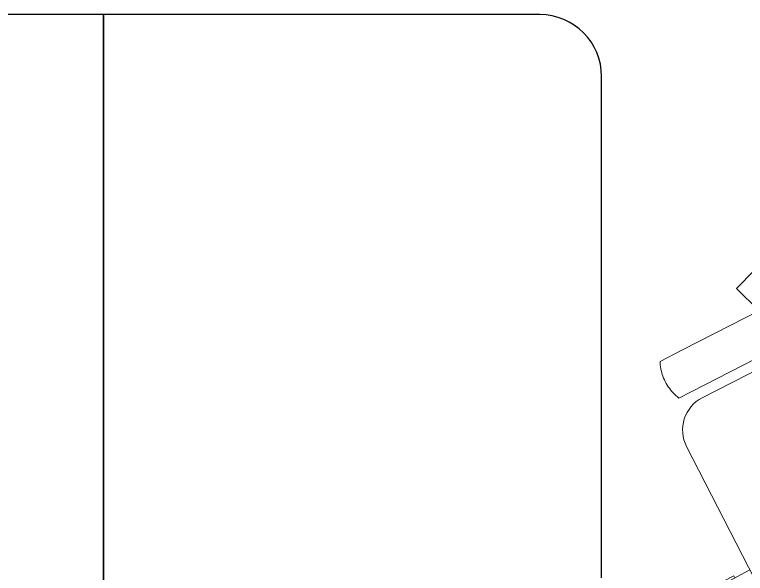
# Model space of a CAD drawing. Header units: millimetres. Extents: x 1993 to 4093, y 1262 to 2017.
# Drawn here: x 3350.05 to 3385.45, y 1415.02 to 1442.09 of the extents above; entities that cross this region are included whole.
import ezdxf

# ---------------------------------------------------------------- set-up
doc = ezdxf.new("R2010")
doc.units = ezdxf.units.MM
doc.layers.add('CHAIR MB', color=252, linetype='Continuous', lineweight=18)
doc.layers.add('WORKSTATION - Y SHAPED', color=251, linetype='Continuous', lineweight=25)

# ---------------------------------------------------------------- blocks, each defined once
blk = doc.blocks.new('WORKSTAION HEXA 4FT')
at = {"layer": 'WORKSTATION - Y SHAPED'}
for p, q in [((-10.856, 33), (-31.981, 33)), ((-31.981, 33), (-31.981, -15)), ((-7.856, 5.713), (-7.856, 30)), ((-31.981, -15), (9.588, -39)), ((9.588, -39), (20.088, -20.813))]:
    blk.add_line(p, q, dxfattribs=at)
blk.add_arc((-10.856, 30), 3, 0, 90, dxfattribs=at)
blk = doc.blocks.new('CHAIR MB2')
at = {"layer": 'CHAIR MB'}
for p, q in [((2.565, 11.502), (3.165, 13.347)), ((4.354, 12.96), (3.165, 13.347)), ((4.354, 12.96), (3.882, 11.506)), ((2.829, 11.899), (2.694, 11.506)), ((3.749, 11.506), (3.775, 11.592)), ((8.068, 9.506), (-4.669, 9.506)), ((-2.351, 9.506), (-2.351, 9.003)), ((-1.851, 9.003), (-1.851, 9.506)), ((1.308, 9.506), (1.308, 9.003)), ((1.808, 9.003), (1.808, 9.506)), ((2.004, 9.506), (1.83, 9.003)), ((2.985, 9.003), (3.138, 9.506)), ((-8.951, 9.003), (-8.446, 9.003)), ((-8.951, 9.003), (-8.951, -9.003)), ((-8.951, 9.003), (-8.951, -9.003)), ((-8.446, 9.003), (-5.941, 9.003)), ((-8.446, 9.003), (-8.446, -9.003)), ((-8.446, -9.003), (-8.446, 9.003)), ((-5.941, 9.003), (-5.941, -9.003)), ((8.251, 9.003), (-3.503, 9.003)), ((-11.336, 8.635), (-12.071, 7.624)), ((-11.336, 8.635), (-9.324, 7.173)), ((-10.059, 6.162), (-12.071, 7.624)), ((-8.951, 6.778), (-10.214, 7.661)), ((-9.388, 7.084), (-9.324, 7.173)), ((10.002, 0), (10.002, 7.252)), ((-10.798, 6.857), (-8.951, 5.464)), ((-10.059, 6.162), (-9.994, 6.251)), ((11.836, 0.497), (10.002, 0.53)), ((10.829, 0.625), (12.07, 0.625)), ((10.829, 0.625), (10.829, 0.515)), ((12.07, -0.625), (12.07, 0.625)), ((10.002, -7.252), (10.002, 0)), ((10.002, -0.53), (11.836, -0.497)), ((10.829, -0.515), (10.829, -0.625)), ((12.07, -0.625), (10.829, -0.625)), ((-8.951, -5.464), (-10.798, -6.857)), ((-12.071, -7.624), (-10.059, -6.162)), ((-9.994, -6.251), (-10.059, -6.162)), ((-10.214, -7.661), (-8.951, -6.778)), ((-9.324, -7.173), (-11.336, -8.635)), ((-9.324, -7.173), (-9.388, -7.084)), ((-12.071, -7.624), (-11.336, -8.635)), ((-8.446, -9.003), (-8.951, -9.003)), ((-5.941, -9.003), (-8.446, -9.003)), ((-3.503, -9.003), (8.251, -9.003)), ((-2.351, -9.003), (-2.351, -9.506)), ((-1.851, -9.506), (-1.851, -9.003)), ((1.308, -9.003), (1.308, -9.506)), ((1.808, -9.506), (1.808, -9.003)), ((1.83, -9.003), (2.004, -9.506)), ((3.138, -9.506), (2.985, -9.003)), ((8.068, -11.506), (-4.669, -11.506)), ((3.165, -13.347), (2.565, -11.502)), ((2.694, -11.506), (2.829, -11.899)), ((3.775, -11.592), (3.749, -11.506)), ((3.882, -11.506), (4.354, -12.96)), ((3.165, -13.347), (4.354, -12.96))]:
    blk.add_line(p, q, dxfattribs=at)
for points in [[(-4.669, 9.506), (-5.315, 9.506), (-5.353, 9.593), (-5.388, 9.681), (-5.419, 9.77), (-5.446, 9.861), (-5.47, 9.953), (-5.491, 10.046), (-5.507, 10.139), (-5.52, 10.233), (-5.529, 10.328), (-5.534, 10.422), (-5.536, 10.517), (-5.533, 10.612), (-5.527, 10.707), (-5.517, 10.801), (-5.504, 10.895), (-5.486, 10.988), (-5.465, 11.081), (-5.44, 11.172), (-5.412, 11.263), (-5.38, 11.352), (-5.344, 11.44), (-5.315, 11.506), (-4.669, 11.506)], [(-4.669, 11.506), (9.264, 11.506), (9.302, 11.42), (9.337, 11.331), (9.368, 11.242), (9.396, 11.151), (9.42, 11.059), (9.44, 10.967), (9.456, 10.873), (9.469, 10.779), (9.478, 10.685), (9.483, 10.59), (9.485, 10.495), (9.483, 10.4), (9.476, 10.305), (9.466, 10.211), (9.453, 10.117), (9.435, 10.024), (9.414, 9.931), (9.389, 9.84), (9.361, 9.749), (9.329, 9.66), (9.293, 9.572), (9.264, 9.506), (8.068, 9.506)], [(-4.669, -11.506), (-5.315, -11.506), (-5.353, -11.42), (-5.388, -11.331), (-5.419, -11.242), (-5.446, -11.151), (-5.47, -11.059), (-5.491, -10.967), (-5.507, -10.873), (-5.52, -10.779), (-5.529, -10.685), (-5.534, -10.59), (-5.536, -10.495), (-5.533, -10.4), (-5.527, -10.305), (-5.517, -10.211), (-5.504, -10.117), (-5.486, -10.024), (-5.465, -9.931), (-5.44, -9.84), (-5.412, -9.749), (-5.38, -9.66), (-5.344, -9.572), (-5.315, -9.506), (-4.669, -9.506)], [(-4.669, -9.506), (9.264, -9.506), (9.302, -9.593), (9.337, -9.681), (9.368, -9.77), (9.396, -9.861), (9.42, -9.953), (9.44, -10.046), (9.456, -10.139), (9.469, -10.233), (9.478, -10.328), (9.483, -10.422), (9.485, -10.517), (9.483, -10.612), (9.476, -10.707), (9.466, -10.801), (9.453, -10.895), (9.435, -10.988), (9.414, -11.081), (9.389, -11.172), (9.361, -11.263), (9.329, -11.352), (9.293, -11.44), (9.264, -11.506), (8.068, -11.506)]]:
    blk.add_lwpolyline(points, dxfattribs=at)
for centre, radius, start, end in [((-3.503, 5.502), 3.501, 90, 134.2304), ((8.251, 7.252), 1.751, 0, 90), ((8.251, -7.252), 1.751, 270, 0), ((-3.503, -5.502), 3.501, 225.7696, 270)]:
    blk.add_arc(centre, radius, start, end, dxfattribs=at)
for centre, major_axis, start_param, end_param in [((3.302, 11.746), (-0.473, 0.154), 3.141593, 6.283185), ((-10.506, 7.259), (0.292, 0.402), 0, 3.141593), ((11.836, 0), (0, 0.497), 5.773119, 6.283185), ((11.836, 0), (0, 0.497), 3.141593, 3.65168), ((-10.506, -7.259), (-0.292, 0.402), 0, 3.141593), ((3.302, -11.746), (0.473, 0.154), 3.141593, 6.283185)]:
    blk.add_ellipse(centre, major_axis=major_axis, ratio=0.96783, start_param=start_param, end_param=end_param, dxfattribs=at)
at = {"layer": 'CHAIR MB', "start_tangent": (-0.206196, -0.978511), "end_tangent": (0.206223, -0.978505)}
for points in [[(-4.669, 11.506), (-4.769, 10.506), (-4.669, 9.506)], [(-4.669, -9.506), (-4.769, -10.506), (-4.669, -11.506)]]:
    blk.add_spline(points, degree=3, dxfattribs=at)

msp = doc.modelspace()

# ---------------------------------------------------------------- block references
at = {"layer": 'CHAIR MB', "rotation": 207.17336335094}
msp.add_blockref('CHAIR MB2', (3394.807, 1419.282), dxfattribs=at)
at = {"layer": 'WORKSTATION - Y SHAPED', "rotation": 120.0000000000152}
msp.add_blockref('WORKSTAION HEXA 4FT', (3325.376, 1414.285), dxfattribs=at)
at = {"layer": 'WORKSTATION - Y SHAPED'}
msp.add_blockref('WORKSTAION HEXA 4FT', (3386.338, 1409.088), dxfattribs=at)

doc.saveas('drawing.dxf')
